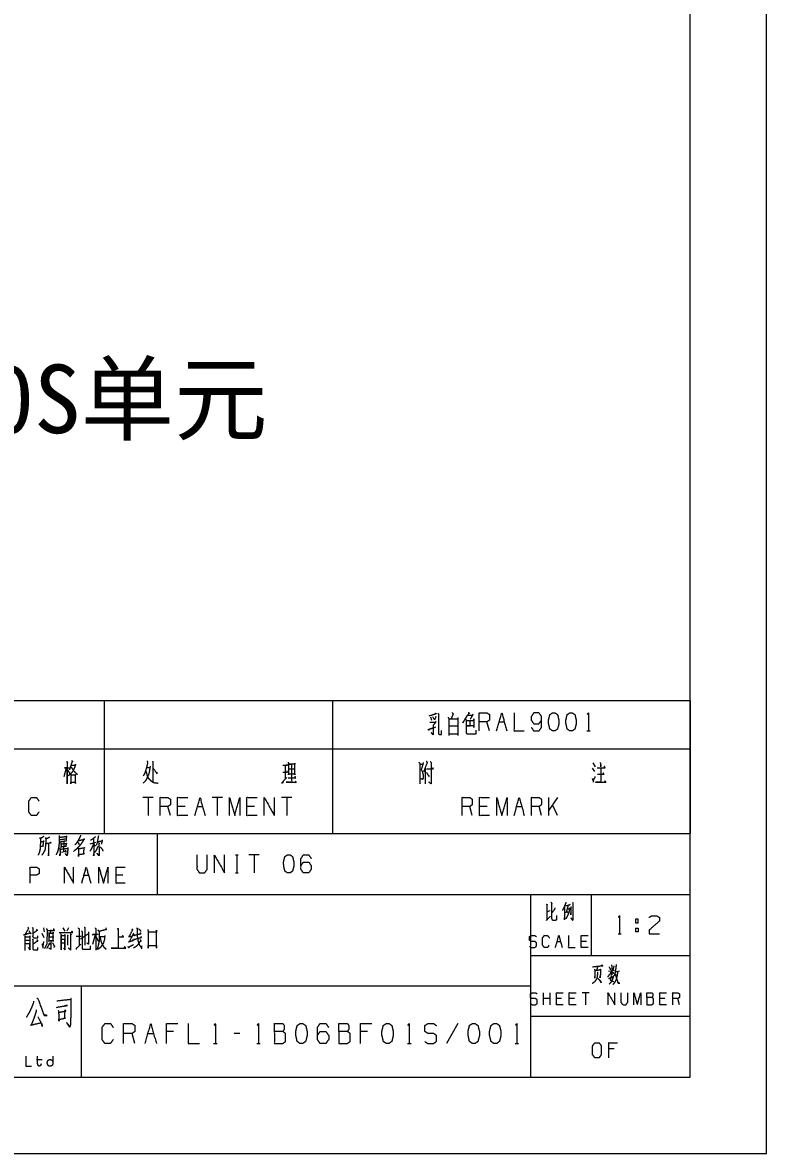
# Model space of a CAD drawing. Header units: millimetres. Extents: x 0 to 841, y 0 to 594.
# Drawn here: x 743.3 to 841, y 0 to 148.5 of the extents above; entities that cross this region are included whole.
import ezdxf

# ---------------------------------------------------------------- set-up
doc = ezdxf.new("R2010")
doc.units = ezdxf.units.MM
doc.layers.add('101', color=7, linetype='Continuous', true_color=0xffffff)

msp = doc.modelspace()

# ---------------------------------------------------------------- linework, layer by layer
at = {"layer": '101', "color": 133, "linetype": 'Continuous', "lineweight": 18}
for p, q in [((841, 0), (841, 594)), ((831, 10), (831, 584)), ((651, 42), (831, 42)), ((761, 42), (761, 34)), ((651, 34), (831, 34)), ((810, 34), (810, 10)), ((818, 34), (818, 26)), ((810, 26), (831, 26)), ((701, 22), (810, 22)), ((751, 22), (751, 10)), ((810, 18), (831, 18)), ((25, 10), (831, 10)), ((651, 10), (831, 10)), ((0, 0), (841, 0))]:
    msp.add_line(p, q, dxfattribs=at)
at = {"layer": '101', "color": 72, "linetype": 'Continuous', "lineweight": 18}
for p, q in [((729, 59.46), (754, 59.46)), ((754, 59.46), (754, 53.11)), ((754, 59.46), (784, 59.46)), ((784, 59.46), (784, 53.11)), ((784, 59.46), (831, 59.46)), ((831, 59.46), (831, 53.11)), ((796.87, 57.33), (797, 56.9)), ((797.15, 57.38), (797.3, 57.03)), ((797.6, 57.38), (797.4, 56.9)), ((799.27, 57.08), (800.44, 57.08)), ((800.46, 57.25), (800.46, 54.88)), ((804.64, 55.48), (804.3, 56.68)), ((805.91, 56.68), (806.58, 56.68)), ((799.25, 56.15), (800.44, 56.15)), ((799.25, 55.1), (800.42, 55.1)), ((817.41, 55.48), (817.84, 55.48)), ((729, 53.11), (754, 53.11)), ((754, 53.11), (784, 53.11)), ((754, 53.11), (754, 42)), ((784, 53.11), (831, 53.11)), ((784, 53.11), (784, 42)), ((831, 53.11), (831, 42)), ((749.02, 50.6), (748.74, 49.45)), ((759.6, 50.68), (760.03, 50.68)), ((777.81, 50.95), (777.81, 49.13)), ((795.52, 51.1), (795.87, 51.1)), ((796.17, 50.6), (796.17, 48.53)), ((796.84, 51.45), (797.02, 51.3)), ((818.12, 50.6), (818.42, 50.13)), ((818.21, 51.3), (818.51, 50.75)), ((778.25, 50.48), (779.03, 50.48)), ((760.45, 46.74), (759.11, 46.74)), ((759.78, 46.74), (759.78, 44.36)), ((769.56, 46.74), (768.21, 46.74)), ((768.88, 46.74), (768.88, 44.36)), ((778.66, 46.74), (777.32, 46.74)), ((777.99, 46.74), (777.99, 44.36)), ((812.41, 44.36), (812.41, 46.74)), ((813.58, 46.74), (812.41, 45.09)), ((762.73, 44.36), (762.39, 45.56)), ((764.67, 45.56), (763.66, 45.56)), ((766.27, 45.56), (766.94, 45.56)), ((773.77, 45.56), (772.76, 45.56)), ((802.37, 44.36), (802.04, 45.56)), ((804.31, 45.56), (803.31, 45.56)), ((808.19, 45.56), (808.87, 45.56)), ((811.48, 44.36), (811.14, 45.56)), ((813.58, 44.36), (812.91, 45.79)), ((729, 42), (754, 42)), ((754, 42), (784, 42)), ((784, 42), (831, 42)), ((748.7, 40.95), (748.68, 39.64)), ((752.19, 40.66), (752.91, 40.86)), ((748.4, 39.55), (748.95, 39.71)), ((771.26, 39.21), (771.6, 39.21)), ((771.44, 39.21), (771.44, 36.83)), ((774.39, 39.21), (773.04, 39.21)), ((773.71, 39.21), (773.71, 36.83)), ((751.37, 36.54), (751.96, 36.54)), ((756.48, 36.54), (755.59, 36.54)), ((771.26, 36.83), (771.6, 36.83)), ((812.26, 31.78), (812.58, 31.9)), ((745.81, 28.91), (746.08, 28.36)), ((746.03, 29.61), (746.15, 29.08)), ((747, 29.38), (746.91, 28.93)), ((748.58, 29.63), (748.83, 29.18)), ((749.34, 29.63), (749.13, 29.18)), ((750.33, 28.53), (750.98, 28.53)), ((750.9, 28.18), (751.96, 28.86)), ((752.82, 28.71), (752.48, 27.43)), ((752.93, 28.53), (753.23, 27.88)), ((753.35, 28.48), (754.06, 28.48)), ((821.51, 28.84), (821.94, 28.84)), ((823.82, 29.56), (824.16, 29.56)), ((823.82, 29.56), (823.82, 29.09)), ((743.71, 27.98), (744.23, 27.98)), ((744.05, 27.03), (744.28, 26.73)), ((748.67, 27.01), (748.85, 26.73)), ((813.52, 27.84), (813.96, 27.84)), ((817.35, 27.84), (816.69, 27.84)), ((820.26, 23.91), (821.05, 24.07)), ((821.16, 23.85), (821.7, 23.97)), ((811.72, 19.53), (811.72, 21.1)), ((812.61, 19.53), (812.61, 21.1)), ((817.7, 21.1), (816.81, 21.1)), ((817.25, 21.1), (817.25, 19.53)), ((812.61, 20.32), (811.72, 20.32)), ((814.08, 20.32), (813.41, 20.32)), ((815.78, 20.32), (815.11, 20.32)), ((827.66, 20.32), (826.99, 20.32)), ((829.58, 19.53), (829.36, 20.32)), ((800.48, 17.05), (799, 14.43)), ((758.05, 14.43), (757.68, 15.75)), ((759.77, 15.75), (760.51, 15.75)), ((763.14, 16), (762.22, 16)), ((771.82, 15.75), (771.08, 15.75)), ((788.6, 16), (787.68, 16)), ((768.39, 14.43), (768.86, 14.43)), ((774.05, 14.43), (774.51, 14.43)), ((793.85, 14.43), (794.32, 14.43)), ((807.99, 14.43), (808.46, 14.43)), ((821, 13.74), (820.31, 13.74)), ((745.13, 12.32), (745.87, 12.32))]:
    msp.add_line(p, q, dxfattribs=at)
for points, knots in [([(801.87, 57.95), (801.95, 57.73), (801.9, 57.8), (801.12, 56.53), (801.72, 57.53), (802.38, 57.53), (802.48, 57.68), (802.11, 57.03)], [0, 0, 0.052782, 0.072835, 0.398926, 0.653663, 0.796464, 0.836568, 1, 1]), ([(797.49, 57.7), (797.56, 57.82), (797.63, 57.73), (796.68, 57.43)], [0, 0, 0.113377, 0.210065, 1, 1]), ([(796.8, 56.63), (797.51, 56.63), (797.63, 56.73), (797.23, 56.2), (797.23, 54.98), (796.98, 55.25)], [0, 0, 0.226217, 0.277137, 0.489618, 0.881616, 1, 1]), ([(797.84, 57.82), (798, 57.65), (797.93, 57.7), (797.93, 55.23), (797.91, 55.1), (798.06, 55.02), (798.34, 55.02), (798.34, 55.53)], [0, 0, 0.061154, 0.083544, 0.723536, 0.756181, 0.797567, 0.870709, 1, 1]), ([(799.18, 57.3), (799.27, 57.1), (799.27, 54.88)], [0, 0, 0.089482, 1, 1]), ([(799.73, 57.88), (799.84, 57.7), (799.61, 57.1)], [0, 0, 0.241528, 1, 1]), ([(801.55, 57), (801.55, 55.23), (801.64, 55.13), (801.8, 55.1), (802.89, 55.1), (802.89, 55.6)], [0, 0, 0.484269, 0.520667, 0.564601, 0.863586, 1, 1]), ([(801.57, 56.85), (802.59, 56.85), (802.59, 57.08), (802.59, 55.95), (802.59, 56.15), (801.6, 56.15), (802.11, 56.15), (802.11, 56.88)], [0, 0, 0.213467, 0.260318, 0.49457, 0.536215, 0.742313, 0.849038, 1, 1]), ([(803.29, 55.48), (803.29, 57.85), (804.3, 57.85), (804.64, 57.63), (804.64, 56.9), (804.3, 56.68), (803.29, 56.68)], [0, 0, 0.400946, 0.57103, 0.639276, 0.76167, 0.829917, 1, 1]), ([(805.57, 55.48), (806.24, 57.85), (806.91, 55.48)], [0, 0, 0.499998, 1, 1]), ([(807.85, 57.85), (807.85, 55.48), (809.19, 55.48)], [0, 0, 0.63874, 1, 1]), ([(810.12, 55.95), (810.44, 55.48), (811.13, 55.48), (811.47, 55.95), (811.47, 57.38), (811.13, 57.85), (810.44, 57.85), (810.12, 57.38), (810.11, 56.9), (810.44, 56.43), (811.13, 56.43), (811.47, 56.9)], [0, 0, 0.076858, 0.169527, 0.247727, 0.439297, 0.517497, 0.610166, 0.687024, 0.750924, 0.829131, 0.9218, 1, 1]), ([(813.23, 55.48), (813.57, 55.73), (813.74, 56.43), (813.74, 56.9), (813.57, 57.63), (813.23, 57.85), (812.9, 57.85), (812.56, 57.63), (812.38, 56.9), (812.4, 56.43), (812.56, 55.73), (812.9, 55.48), (813.23, 55.48)], [0, 0, 0.067519, 0.183965, 0.260577, 0.380938, 0.446129, 0.500298, 0.565501, 0.685858, 0.762523, 0.878301, 0.94583, 1, 1]), ([(815.51, 55.48), (815.84, 55.73), (816.02, 56.43), (816.02, 56.9), (815.84, 57.63), (815.51, 57.85), (815.17, 57.85), (814.84, 57.63), (814.66, 56.9), (814.68, 56.43), (814.84, 55.73), (815.17, 55.48), (815.51, 55.48)], [0, 0, 0.067519, 0.183965, 0.260577, 0.380937, 0.446128, 0.500297, 0.565499, 0.685856, 0.76252, 0.878301, 0.94583, 1, 1]), ([(817.48, 57.65), (817.62, 57.85), (817.62, 55.48)], [0, 0, 0.093486, 1, 1]), ([(796.8, 55.7), (796.66, 55.58), (796.55, 55.65), (797.58, 56)], [0, 0, 0.134668, 0.227296, 1, 1]), ([(749.09, 51.45), (749.2, 51.35), (749.14, 51.43), (749.14, 48.53), (749.14, 50.65), (748.79, 50.65), (749.44, 50.65)], [0, 0, 0.023251, 0.037905, 0.50042, 0.839332, 0.895705, 1, 1]), ([(749.71, 51), (750.26, 51), (750.27, 51.1), (750.11, 50.62), (749.88, 50.18), (749.62, 49.85), (749.3, 49.6)], [0, 0, 0.220962, 0.261916, 0.463925, 0.66768, 0.836827, 1, 1]), ([(749.78, 51.58), (749.88, 51.43), (749.81, 51.45), (749.46, 50.38)], [0, 0, 0.13214, 0.186072, 1, 1]), ([(749.64, 50.78), (749.81, 50.55), (750.01, 50.25), (750.18, 50.05), (750.5, 49.8)], [0, 0, 0.217567, 0.489372, 0.692334, 1, 1]), ([(760.06, 50.85), (759.95, 50.13), (759.88, 49.9), (759.85, 49.73), (759.74, 49.55), (759.65, 49.35), (759.6, 49.2), (759.48, 49), (759.37, 48.85), (759.14, 48.63)], [0, 0, 0.296657, 0.392145, 0.464431, 0.547268, 0.635796, 0.700207, 0.795433, 0.869797, 1, 1]), ([(759.65, 51.55), (759.74, 51.33), (759.65, 51), (759.62, 50.83), (759.55, 50.6), (759.48, 50.35), (759.41, 50.13), (759.35, 49.93), (759.27, 49.77), (759.16, 49.6)], [0, 0, 0.116543, 0.278921, 0.364996, 0.478698, 0.603951, 0.717653, 0.817404, 0.901342, 1, 1]), ([(760.36, 51.53), (760.43, 51.35), (760.43, 48.83)], [0, 0, 0.069549, 1, 1]), ([(760.4, 50.65), (760.98, 49.85), (760.98, 50.08)], [0, 0, 0.814828, 1, 1]), ([(777.49, 50.98), (778.1, 50.98), (778.02, 51.08), (777.99, 50.95)], [0, 0, 0.704257, 0.847777, 1, 1]), ([(778.17, 51.38), (778.25, 51.23), (778.25, 49.73), (778.25, 49.85), (779.07, 49.85), (779.07, 49.73), (779.07, 51.23), (779.07, 51.12), (778.25, 51.12), (778.64, 51.12), (778.64, 48.73), (777.94, 48.73), (779.28, 48.73), (779.19, 48.78), (779.17, 48.83), (779.07, 48.67)], [0, 0, 0.016858, 0.162097, 0.1742, 0.25293, 0.265033, 0.410273, 0.419956, 0.498685, 0.536336, 0.768719, 0.837177, 0.967248, 0.97708, 0.982216, 1, 1]), ([(795.34, 51.38), (795.5, 51.23), (795.5, 48.53)], [0, 0, 0.074913, 1, 1]), ([(795.94, 51.33), (795.66, 50.38), (795.77, 50.2), (795.84, 50.02), (795.91, 49.68), (795.91, 49.25), (795.84, 49.1), (795.59, 49.23)], [0, 0, 0.379815, 0.458216, 0.53054, 0.667364, 0.830219, 0.893762, 1, 1]), ([(796.33, 51.53), (796.44, 51.3), (795.96, 50.08)], [0, 0, 0.159091, 1, 1]), ([(796.35, 50.48), (797.27, 50.48), (797.2, 50.62), (797.14, 50.5)], [0, 0, 0.752913, 0.888751, 1, 1]), ([(796.95, 51.35), (796.95, 48.53), (796.68, 48.75)], [0, 0, 0.890393, 1, 1]), ([(819.26, 50.6), (819.26, 48.75), (818.55, 48.75), (819.94, 48.75), (819.8, 48.9), (819.71, 48.75)], [0, 0, 0.426898, 0.590045, 0.912258, 0.959824, 1, 1]), ([(818.78, 50.62), (819.84, 50.62), (819.71, 50.83), (819.66, 50.65)], [0, 0, 0.71726, 0.876312, 1, 1]), ([(819.17, 51.35), (819.26, 50.87), (819.27, 50.98), (819.22, 50.75)], [0, 0, 0.592181, 0.716654, 1, 1]), ([(749.18, 50.43), (749.48, 49.95), (749.48, 50.02), (749.44, 49.83)], [0, 0, 0.668987, 0.758254, 1, 1]), ([(749.62, 49.8), (749.62, 48.55), (749.62, 48.73), (750.26, 48.73), (750.26, 48.6), (750.26, 49.8), (750.26, 49.68), (749.69, 49.68)], [0, 0, 0.306602, 0.349526, 0.505604, 0.536265, 0.830602, 0.861262, 1, 1]), ([(759.48, 50.2), (759.55, 50.02), (759.6, 49.83), (759.64, 49.65), (759.81, 49.3), (759.9, 49.2), (760.15, 48.95), (760.29, 48.83), (760.47, 48.73), (760.71, 48.65), (760.94, 48.65), (761.12, 48.63)], [0, 0, 0.075191, 0.157625, 0.228746, 0.384954, 0.438123, 0.57826, 0.653442, 0.734324, 0.837338, 0.928876, 1, 1]), ([(777.57, 48.85), (777.41, 48.6), (777.34, 48.67), (778.02, 49.38)], [0, 0, 0.214444, 0.28903, 1, 1]), ([(777.48, 50.05), (778.1, 50.05), (778.02, 50.2), (777.99, 50.08)], [0, 0, 0.676582, 0.857942, 1, 1]), ([(778.17, 49.3), (779.17, 49.3), (779.1, 49.48), (779.03, 49.33)], [0, 0, 0.739682, 0.878253, 1, 1]), ([(796.37, 50), (796.68, 49.48), (796.7, 49.58), (796.61, 49.6)], [0, 0, 0.760424, 0.886218, 1, 1]), ([(818.12, 49.23), (818.3, 48.73), (818.27, 48.95), (818.53, 49.48)], [0, 0, 0.393943, 0.563123, 1, 1]), ([(818.8, 49.8), (819.68, 49.8), (819.59, 49.95), (819.5, 49.83)], [0, 0, 0.72982, 0.873606, 1, 1]), ([(745.44, 44.84), (745.11, 44.36), (744.45, 44.36), (744.12, 44.84), (744.12, 46.26), (744.45, 46.74), (745.12, 46.74), (745.46, 46.26)], [0, 0, 0.114572, 0.243362, 0.357934, 0.638582, 0.753153, 0.885428, 1, 1]), ([(761.38, 44.36), (761.38, 46.74), (762.39, 46.74), (762.73, 46.51), (762.73, 45.79), (762.39, 45.56), (761.38, 45.56)], [0, 0, 0.400956, 0.571043, 0.639279, 0.761676, 0.829913, 1, 1]), ([(765, 44.36), (763.66, 44.36), (763.66, 46.74), (765, 46.74)], [0, 0, 0.265387, 0.734613, 1, 1]), ([(770.49, 44.36), (770.49, 46.74), (771.16, 44.36), (771.83, 46.74), (771.83, 44.36)], [0, 0, 0.245192, 0.499999, 0.754808, 1, 1]), ([(774.11, 44.36), (772.76, 44.36), (772.76, 46.74), (774.11, 46.74)], [0, 0, 0.265387, 0.734613, 1, 1]), ([(775.04, 44.36), (775.04, 46.74), (776.38, 44.36), (776.38, 46.74)], [0, 0, 0.317575, 0.682425, 1, 1]), ([(801.03, 44.36), (801.03, 46.74), (802.04, 46.74), (802.37, 46.51), (802.37, 45.79), (802.04, 45.56), (801.03, 45.56)], [0, 0, 0.400956, 0.571043, 0.639279, 0.761676, 0.829913, 1, 1]), ([(804.65, 44.36), (803.31, 44.36), (803.31, 46.74), (804.65, 46.74)], [0, 0, 0.265387, 0.734613, 1, 1]), ([(805.58, 44.36), (805.58, 46.74), (806.25, 44.36), (806.93, 46.74), (806.93, 44.36)], [0, 0, 0.245192, 0.5, 0.754808, 1, 1]), ([(807.86, 44.36), (808.53, 46.74), (809.2, 44.36)], [0, 0, 0.500002, 1, 1]), ([(810.14, 44.36), (810.14, 46.74), (811.14, 46.74), (811.48, 46.51), (811.48, 45.79), (811.14, 45.56), (810.14, 45.56)], [0, 0, 0.400946, 0.57103, 0.639276, 0.76167, 0.829917, 1, 1]), ([(746.11, 41.63), (746.04, 41.59), (745.62, 41.3), (745.59, 41.48), (745.64, 41.3), (745.64, 40.72), (745.62, 40.37), (745.61, 40.13), (745.58, 39.89), (745.53, 39.67), (745.47, 39.44), (745.39, 39.29), (745.33, 39.16)], [0, 0, 0.024358, 0.186804, 0.243941, 0.30215, 0.48502, 0.597665, 0.675192, 0.753198, 0.825095, 0.898193, 0.953349, 1, 1]), ([(748.1, 41.74), (748.12, 41.54), (748.12, 41.19), (748.1, 40.86), (748.09, 40.64), (748.06, 40.35), (748.01, 40.11), (747.96, 39.84), (747.9, 39.64), (747.82, 39.44), (747.7, 39.2)], [0, 0, 0.076502, 0.212086, 0.339339, 0.42429, 0.535101, 0.630035, 0.733298, 0.813238, 0.895177, 1, 1]), ([(748.15, 41.52), (749.12, 41.63), (749.07, 41.67), (749.03, 41.28), (749.1, 41.28), (748.14, 41.17)], [0, 0, 0.391098, 0.416931, 0.577599, 0.608935, 1, 1]), ([(750.9, 41.81), (750.88, 41.65), (750.7, 41.3), (750.59, 41.08), (750.46, 40.88), (750.31, 40.66), (750.15, 40.5)], [0, 0, 0.101774, 0.363758, 0.525144, 0.678925, 0.856082, 1, 1]), ([(752.85, 41.63), (752.82, 41.54), (752.62, 41.37), (752.4, 41.21), (752.21, 41.12)], [0, 0, 0.111865, 0.433081, 0.752679, 1, 1]), ([(753.26, 41.72), (753.24, 41.61), (753.16, 41.14), (753.1, 40.84), (752.99, 40.46)], [0, 0, 0.086567, 0.451627, 0.69647, 1, 1]), ([(745.67, 40.31), (745.7, 40.33), (746.06, 40.39), (746.01, 40.37), (746.06, 41.06), (746.09, 40.97), (745.65, 40.86)], [0, 0, 0.022661, 0.239272, 0.269968, 0.676961, 0.732538, 1, 1]), ([(746.84, 41.54), (746.59, 41.37), (746.36, 41.3), (746.33, 41.48), (746.36, 41.21), (746.34, 40.95), (746.33, 40.66), (746.31, 40.42), (746.28, 40.19), (746.25, 39.95), (746.2, 39.78), (746.12, 39.64), (746.04, 39.49), (745.97, 39.36), (745.89, 39.25), (745.81, 39.16)], [0, 0, 0.096324, 0.172942, 0.229417, 0.313416, 0.396985, 0.487493, 0.564123, 0.634336, 0.711435, 0.768976, 0.817389, 0.871907, 0.920319, 0.962889, 1, 1]), ([(746.34, 40.68), (747.04, 40.81), (747, 40.84), (746.92, 40.79)], [0, 0, 0.834838, 0.895269, 1, 1]), ([(746.7, 40.72), (746.7, 39.09), (746.68, 39.2), (746.7, 39.38)], [0, 0, 0.849783, 0.907772, 1, 1]), ([(748.2, 40.13), (748.21, 39.93), (748.23, 39.42), (748.21, 39.09), (748.2, 39.18), (748.23, 39.4)], [0, 0, 0.147473, 0.523366, 0.768668, 0.835025, 1, 1]), ([(748.23, 39.95), (749.29, 40.06), (749.26, 40.13), (749.24, 40.02), (749.2, 39.51), (749.18, 39.31), (749.12, 39.09), (748.92, 39.38), (749.14, 39.16)], [0, 0, 0.374095, 0.399768, 0.438846, 0.617606, 0.687475, 0.767902, 0.891111, 1, 1]), ([(749.1, 41.08), (749.06, 41.03), (748.67, 40.97), (748.45, 40.92), (748.25, 40.88)], [0, 0, 0.072227, 0.516561, 0.766819, 1, 1]), ([(748.32, 40.77), (748.34, 40.61), (748.37, 40.17), (748.35, 40.28), (749.09, 40.35), (749.03, 40.35), (749.07, 40.75), (749.1, 40.68), (748.34, 40.61)], [0, 0, 0.056491, 0.217479, 0.258026, 0.525926, 0.548657, 0.694187, 0.720809, 1, 1]), ([(750.68, 41.12), (750.73, 41.1), (751.43, 41.25), (751.38, 41.3), (751.26, 41.08), (751.12, 40.84), (750.98, 40.64), (750.82, 40.44), (750.65, 40.24), (750.46, 40.04), (750.26, 39.86), (750.1, 39.75), (749.98, 39.64)], [0, 0, 0.017111, 0.254613, 0.275879, 0.359635, 0.452281, 0.532638, 0.61608, 0.702803, 0.792986, 0.881815, 0.944949, 1, 1]), ([(750.51, 40.88), (750.54, 40.86), (750.71, 40.66), (750.73, 40.55), (750.66, 40.7)], [0, 0, 0.065972, 0.519561, 0.712123, 1, 1]), ([(750.59, 40.08), (750.62, 40.02), (750.65, 39.47), (750.66, 39.4), (750.66, 39), (750.65, 39.18), (750.65, 39.25), (751.41, 39.36), (751.32, 39.36), (751.4, 40.17), (751.43, 40.13), (751.38, 40.11), (750.63, 39.97)], [0, 0, 0.018823, 0.160984, 0.178483, 0.280676, 0.326272, 0.343304, 0.542016, 0.566103, 0.777121, 0.791032, 0.804356, 1, 1]), ([(752.63, 40.75), (752.54, 40.46), (752.43, 40.22), (752.33, 39.97), (752.24, 39.84), (752.13, 39.67)], [0, 0, 0.251924, 0.474148, 0.691346, 0.826684, 1, 1]), ([(752.63, 41.3), (752.65, 39.55), (752.66, 39.07), (752.63, 39.16), (752.65, 39.36)], [0, 0, 0.691288, 0.883891, 0.921008, 1, 1]), ([(752.65, 40.59), (752.85, 40.42), (752.9, 40.33)], [0, 0, 0.729151, 1, 1]), ([(753.15, 40.31), (753.13, 40.19), (752.96, 39.8), (752.79, 39.53)], [0, 0, 0.129627, 0.632972, 1, 1]), ([(753.29, 40.77), (753.36, 40.66), (753.33, 40.68), (753.35, 39.51), (753.35, 39.22), (753.33, 39.07), (753.08, 39.42), (753.33, 39.11)], [0, 0, 0.051679, 0.06628, 0.513621, 0.623337, 0.682713, 0.848091, 1, 1]), ([(753.13, 40.92), (753.83, 41.08), (753.77, 41.1), (753.63, 40.61)], [0, 0, 0.557077, 0.608361, 1, 1]), ([(753.51, 40.24), (753.79, 39.89), (753.83, 39.71)], [0, 0, 0.711827, 1, 1]), ([(748.9, 39.84), (748.96, 39.67), (748.99, 39.53)], [0, 0, 0.579189, 1, 1]), ([(766.21, 39.21), (766.21, 37.31), (766.53, 36.83), (767.2, 36.83), (767.56, 37.31), (767.56, 39.21)], [0, 0, 0.33715, 0.438599, 0.557777, 0.66285, 1, 1]), ([(768.49, 36.83), (768.49, 39.21), (769.83, 36.83), (769.83, 39.21)], [0, 0, 0.317573, 0.682427, 1, 1]), ([(778.43, 36.83), (778.76, 37.08), (778.94, 37.78), (778.94, 38.26), (778.76, 38.98), (778.43, 39.21), (778.09, 39.21), (777.75, 38.98), (777.58, 38.26), (777.6, 37.78), (777.75, 37.08), (778.09, 36.83), (778.43, 36.83)], [0, 0, 0.06753, 0.183976, 0.260589, 0.380949, 0.446152, 0.500308, 0.565511, 0.685868, 0.762533, 0.878314, 0.945843, 1, 1]), ([(779.87, 37.78), (780.19, 38.26), (780.88, 38.26), (781.22, 37.78), (781.22, 37.31), (780.88, 36.83), (780.19, 36.83), (779.87, 37.31), (779.87, 38.73), (780.19, 39.21), (780.88, 39.21), (781.22, 38.73)], [0, 0, 0.076963, 0.16976, 0.248074, 0.312018, 0.390332, 0.483129, 0.560092, 0.751925, 0.828889, 0.921686, 1, 1]), ([(744.28, 35.48), (744.28, 37.58), (745.17, 37.58), (745.47, 37.38), (745.47, 36.74), (745.15, 36.54), (744.28, 36.54)], [0, 0, 0.401146, 0.571301, 0.639587, 0.762042, 0.832818, 1, 1]), ([(748.81, 35.48), (748.81, 37.58), (749.99, 35.48), (749.99, 37.58)], [0, 0, 0.317574, 0.682426, 1, 1]), ([(751.07, 35.48), (751.66, 37.58), (752.26, 35.48)], [0, 0, 0.499997, 1, 1]), ([(753.33, 35.48), (753.33, 37.58), (753.93, 35.48), (754.52, 37.58), (754.52, 35.48)], [0, 0, 0.245192, 0.499999, 0.754808, 1, 1]), ([(756.78, 35.48), (755.59, 35.48), (755.59, 37.58), (756.78, 37.58)], [0, 0, 0.265391, 0.734609, 1, 1]), ([(812.1, 32.75), (812.24, 32.62), (812.16, 32.67), (812.18, 30.68), (812.1, 30.6), (812.65, 31.16)], [0, 0, 0.060271, 0.090744, 0.714589, 0.752492, 1, 1]), ([(812.7, 32.98), (812.81, 32.83), (812.77, 32.87), (812.77, 32.44), (812.77, 31.61), (812.77, 31.32), (812.77, 31.22), (812.78, 30.82), (812.83, 30.72), (812.89, 30.66), (813.02, 30.62), (813.28, 30.64), (813.47, 30.7), (813.49, 30.72), (813.46, 31.26)], [0, 0, 0.050888, 0.067372, 0.186118, 0.4123, 0.491465, 0.519738, 0.627249, 0.65796, 0.681273, 0.718988, 0.79117, 0.845839, 0.852764, 1, 1]), ([(814.66, 32.98), (814.64, 32.87), (814.47, 32.42), (814.32, 32.15), (814.2, 31.9)], [0, 0, 0.089072, 0.504979, 0.766001, 1, 1]), ([(815.55, 32.96), (815.61, 32.87), (815.58, 32.85), (815.59, 30.8), (815.59, 30.78), (815.58, 30.66), (815.55, 30.62), (815.32, 30.93), (815.55, 30.64), (815.58, 30.72)], [0, 0, 0.031372, 0.042462, 0.676473, 0.682877, 0.721567, 0.737252, 0.857566, 0.97283, 1, 1]), ([(812.77, 31.51), (813.19, 32.05), (813.27, 32.23)], [0, 0, 0.77398, 1, 1]), ([(814.5, 32.42), (814.48, 30.66), (814.47, 30.78), (814.47, 30.8), (814.48, 30.99)], [0, 0, 0.841012, 0.900786, 0.910681, 1, 1]), ([(814.91, 32.5), (814.92, 32.46), (814.85, 32.17), (814.77, 31.9), (814.7, 31.71), (814.64, 31.57)], [0, 0, 0.044891, 0.350478, 0.63559, 0.840224, 1, 1]), ([(814.91, 32.11), (815.2, 32.17), (815.17, 32.23), (815.14, 32), (815.08, 31.8), (815.05, 31.63), (814.99, 31.47), (814.92, 31.32), (814.85, 31.16), (814.77, 31.03), (814.7, 30.89), (814.64, 30.82)], [0, 0, 0.158182, 0.194476, 0.315843, 0.429568, 0.518472, 0.611327, 0.697145, 0.792857, 0.869066, 0.954883, 1, 1]), ([(814.67, 32.56), (814.7, 32.54), (814.73, 32.54), (815.24, 32.67), (815.2, 32.67), (815.13, 32.62)], [0, 0, 0.049781, 0.090425, 0.822292, 0.883256, 1, 1]), ([(814.76, 31.8), (814.89, 31.67), (814.92, 31.57)], [0, 0, 0.6273, 1, 1]), ([(815.33, 32.4), (815.36, 32.36), (815.33, 32.34), (815.33, 31.34), (815.32, 31.45), (815.33, 31.57)], [0, 0, 0.038712, 0.066084, 0.824707, 0.904517, 1, 1]), ([(821.58, 31.01), (821.72, 31.21), (821.72, 28.84)], [0, 0, 0.093504, 1, 1]), ([(825.6, 30.99), (825.92, 31.21), (826.61, 31.21), (826.95, 30.99), (826.95, 30.51), (825.59, 29.31), (825.6, 28.84), (826.95, 28.84)], [0, 0, 0.069695, 0.192982, 0.265272, 0.350227, 0.674742, 0.759756, 1, 1]), ([(744, 29.71), (744.12, 29.48), (744.08, 29.53), (743.61, 28.73), (743.41, 28.68), (744.31, 28.96), (744.4, 28.81), (744.19, 29.21)], [0, 0, 0.085044, 0.105331, 0.41383, 0.480301, 0.792405, 0.850063, 1, 1]), ([(751.41, 29.71), (751.48, 29.66), (751.48, 27.36)], [0, 0, 0.036281, 1, 1]), ([(823.82, 30.26), (823.82, 30.74), (824.16, 30.74), (824.16, 30.26), (823.82, 30.26)], [0, 0, 0.29293, 0.5, 0.79293, 1, 1]), ([(743.66, 26.66), (743.66, 28.58), (743.66, 28.43), (744.24, 28.43), (744.24, 28.56), (744.24, 26.73), (744.24, 27.51), (743.71, 27.51)], [0, 0, 0.325527, 0.350893, 0.449522, 0.470661, 0.779277, 0.910333, 1, 1]), ([(744.56, 29.66), (744.7, 29.53), (744.63, 29.61), (744.63, 28.48), (744.7, 28.36), (744.81, 28.31), (745.29, 28.31), (745.29, 28.56)], [0, 0, 0.078476, 0.121334, 0.589143, 0.648859, 0.697625, 0.896042, 1, 1]), ([(745.15, 29.43), (745.23, 29.21), (745.2, 29.28), (744.65, 28.86)], [0, 0, 0.237448, 0.318871, 1, 1]), ([(746.43, 29.53), (746.52, 29.36), (746.5, 27.83), (746.47, 27.51), (746.36, 27.26), (746.18, 26.91)], [0, 0, 0.072299, 0.634708, 0.755266, 0.855403, 1, 1]), ([(746.56, 29.28), (747.49, 29.28), (747.4, 29.51), (747.32, 29.31)], [0, 0, 0.670481, 0.8435, 1, 1]), ([(746.77, 29.01), (746.77, 27.83), (746.77, 27.96), (747.33, 27.96), (747.33, 27.83), (747.33, 29.06), (747.33, 28.86), (746.8, 28.86), (746.8, 28.46), (747.39, 28.46)], [0, 0, 0.238384, 0.263744, 0.378482, 0.403842, 0.652369, 0.692945, 0.800521, 0.881672, 1, 1]), ([(748.09, 29.01), (749.87, 29.01), (749.82, 29.16), (749.7, 29.03)], [0, 0, 0.842008, 0.917056, 1, 1]), ([(748.3, 28.83), (748.37, 28.66), (748.37, 26.71), (748.37, 28.61), (748.85, 28.61), (748.85, 28.73), (748.85, 26.73), (748.85, 28.11), (748.35, 28.11), (748.35, 27.63), (748.83, 27.63)], [0, 0, 0.019945, 0.226007, 0.426785, 0.477217, 0.490426, 0.701772, 0.847072, 0.899374, 0.949568, 1, 1]), ([(749.19, 28.66), (749.27, 28.58), (749.2, 28.61), (749.2, 27.36)], [0, 0, 0.080448, 0.132488, 1, 1]), ([(749.57, 28.81), (749.7, 28.71), (749.61, 28.78), (749.61, 26.71), (749.33, 26.96)], [0, 0, 0.058341, 0.100841, 0.861616, 1, 1]), ([(750.58, 29.63), (750.72, 29.51), (750.72, 27.26)], [0, 0, 0.077385, 1, 1]), ([(751.04, 29.21), (751.13, 29.13), (751.13, 27.03), (751.14, 26.86), (751.27, 26.81), (752.2, 26.81), (752.2, 27.26)], [0, 0, 0.029631, 0.566429, 0.611388, 0.645512, 0.884972, 1, 1]), ([(751.97, 29.08), (751.94, 27.48), (751.74, 27.61)], [0, 0, 0.873815, 1, 1]), ([(752.55, 28.66), (752.5, 28.78), (753.24, 28.78)], [0, 0, 0.154607, 1, 1]), ([(752.84, 29.61), (752.91, 29.51), (752.91, 26.68)], [0, 0, 0.041549, 1, 1]), ([(753.35, 29.16), (753.35, 27.88), (753.31, 27.76), (753.3, 27.61), (753.23, 27.26), (753.07, 26.81)], [0, 0, 0.533408, 0.587749, 0.650938, 0.800321, 1, 1]), ([(754.09, 28.61), (754.07, 28.31), (754.06, 28.11), (753.99, 27.88), (753.93, 27.68), (753.9, 27.56), (753.79, 27.41), (753.67, 27.26), (753.56, 27.08), (753.42, 26.96), (753.26, 26.83), (753.16, 26.81)], [0, 0, 0.139342, 0.232438, 0.341794, 0.43773, 0.497966, 0.583153, 0.673302, 0.768189, 0.855694, 0.949503, 1, 1]), ([(754.22, 29.61), (754.27, 29.38), (753.35, 29.16), (753.19, 29.36)], [0, 0, 0.161316, 0.82166, 1, 1]), ([(753.49, 28.33), (753.54, 28.13), (753.56, 27.96), (753.6, 27.78), (753.67, 27.66), (753.72, 27.51), (753.81, 27.36), (753.9, 27.18), (754, 27.08), (754.07, 27.01), (754.18, 26.91), (754.27, 26.78)], [0, 0, 0.116128, 0.214835, 0.315034, 0.395627, 0.484909, 0.582617, 0.692644, 0.77446, 0.832301, 0.914083, 1, 1]), ([(755.71, 29.53), (755.93, 29.43), (755.84, 29.51), (755.84, 26.96), (754.95, 26.96), (756.85, 26.96), (756.7, 27.13), (756.62, 26.96)], [0, 0, 0.038461, 0.057476, 0.475761, 0.620719, 0.930937, 0.967841, 1, 1]), ([(755.86, 28.46), (756.55, 28.46), (756.44, 28.58), (756.35, 28.43)], [0, 0, 0.670983, 0.830567, 1, 1]), ([(757.66, 29.48), (757.78, 29.36), (757.74, 29.38), (757.32, 28.53), (757.2, 28.46), (757.73, 28.53), (757.9, 28.93), (757.35, 27.86), (757.2, 27.78), (757.87, 27.96), (757.78, 28.03), (757.73, 27.96)], [0, 0, 0.038473, 0.047937, 0.255773, 0.28742, 0.404579, 0.500255, 0.764228, 0.802705, 0.954548, 0.979908, 1, 1]), ([(758.04, 28.11), (757.96, 28.01), (757.88, 28.08), (758.93, 28.36), (758.86, 28.43), (758.77, 28.31)], [0, 0, 0.084948, 0.150548, 0.836959, 0.902559, 1, 1]), ([(758.06, 28.68), (757.99, 28.56), (757.94, 28.66), (758.87, 28.86), (758.79, 28.96), (758.72, 28.81)], [0, 0, 0.094851, 0.169629, 0.80232, 0.890473, 1, 1]), ([(758.27, 29.56), (758.43, 29.53), (758.36, 29.56), (758.34, 28.81), (758.38, 28.33), (758.49, 27.78), (758.64, 27.38), (758.98, 26.86), (758.98, 27.26)], [0, 0, 0.046322, 0.067892, 0.283694, 0.420709, 0.581832, 0.70566, 0.884938, 1, 1]), ([(758.52, 29.51), (758.8, 29.26), (758.8, 29.28), (758.77, 29.13)], [0, 0, 0.678172, 0.723088, 1, 1]), ([(759.74, 29.41), (759.81, 29.08), (759.81, 26.96), (759.81, 27.28), (760.9, 27.28), (760.9, 26.96), (760.9, 29.31), (760.9, 29.06), (759.83, 29.06)], [0, 0, 0.042199, 0.311813, 0.353048, 0.492089, 0.533324, 0.831485, 0.863204, 1, 1]), ([(809.89, 27.19), (810.11, 27.04), (810.57, 27.04), (810.79, 27.21), (810.79, 27.67), (810.57, 27.84), (810.12, 27.84), (809.89, 27.99), (809.89, 28.47), (810.12, 28.62), (810.57, 28.62), (810.79, 28.47)], [0, 0, 0.068029, 0.184061, 0.254519, 0.372336, 0.442795, 0.555844, 0.62637, 0.748395, 0.818922, 0.931971, 1, 1]), ([(812.47, 27.36), (812.25, 27.04), (811.82, 27.04), (811.6, 27.36), (811.6, 28.3), (811.82, 28.62), (812.26, 28.62), (812.49, 28.3)], [0, 0, 0.114562, 0.243354, 0.35793, 0.638579, 0.753155, 0.885438, 1, 1]), ([(814.99, 28.62), (814.99, 27.04), (815.88, 27.04)], [0, 0, 0.638726, 1, 1]), ([(817.58, 27.04), (816.69, 27.04), (816.69, 28.62), (817.58, 28.62)], [0, 0, 0.265394, 0.734606, 1, 1]), ([(824.16, 29.56), (824.16, 29.09), (823.82, 29.09)], [0, 0, 0.585862, 1, 1]), ([(744.56, 28.13), (744.69, 28.03), (744.63, 28.11), (744.63, 26.83), (744.77, 26.73), (745.3, 26.73), (745.3, 27.06)], [0, 0, 0.062271, 0.098224, 0.59738, 0.665178, 0.872764, 1, 1]), ([(745.22, 28.08), (745.29, 27.83), (745.22, 27.88), (744.63, 27.43)], [0, 0, 0.239881, 0.319829, 1, 1]), ([(745.85, 27.51), (746.01, 26.93), (745.99, 27.21), (746.1, 27.83)], [0, 0, 0.396125, 0.579091, 1, 1]), ([(746.73, 27.66), (746.91, 27.53), (746.82, 27.56), (746.48, 26.91)], [0, 0, 0.208177, 0.296499, 1, 1]), ([(747.02, 27.86), (747.02, 26.78), (746.75, 26.96)], [0, 0, 0.771918, 1, 1]), ([(747.24, 27.63), (747.51, 27.16), (747.55, 27.28), (747.4, 27.03)], [0, 0, 0.566017, 0.701164, 1, 1]), ([(750.4, 26.78), (750.37, 26.91), (750.95, 27.48)], [0, 0, 0.136883, 1, 1]), ([(757.11, 27.16), (757.28, 27.01), (757.21, 27.06), (757.85, 27.43)], [0, 0, 0.219345, 0.301267, 1, 1]), ([(758.73, 28.11), (758.86, 27.88), (758.8, 27.98), (758.63, 27.68), (758.34, 27.28), (758.19, 27.16), (757.88, 26.96)], [0, 0, 0.144958, 0.208855, 0.405444, 0.682001, 0.796222, 1, 1]), ([(818.79, 23.8), (818.82, 23.68), (818.81, 23.64), (818.79, 23.35), (818.75, 23.1), (818.7, 22.96), (818.63, 22.81), (818.54, 22.67), (818.4, 22.5), (818.25, 22.38), (818.13, 22.31)], [0, 0, 0.073227, 0.098427, 0.264944, 0.409702, 0.496587, 0.589742, 0.686972, 0.813796, 0.923947, 1, 1]), ([(818.16, 24.51), (819.51, 24.65), (819.45, 24.67), (819.3, 24.65)], [0, 0, 0.865802, 0.9055, 1, 1]), ([(818.43, 24.18), (818.46, 24.01), (818.47, 23.58), (818.47, 23), (818.46, 23.08), (818.46, 23.23)], [0, 0, 0.119125, 0.427226, 0.837795, 0.897357, 1, 1]), ([(818.46, 24.01), (819.25, 24.14), (819.2, 24.18), (819.19, 23.83), (819.19, 23.45), (819.17, 23.23), (819.16, 23.04), (819.14, 23.12), (819.17, 23.31)], [0, 0, 0.351973, 0.378523, 0.533486, 0.697422, 0.797811, 0.880032, 0.917027, 1, 1]), ([(818.78, 24.57), (818.81, 24.45), (818.7, 24.05)], [0, 0, 0.238942, 1, 1]), ([(820.67, 23.93), (820.53, 23.7), (820.4, 23.49), (820.27, 23.33), (820.14, 23.18)], [0, 0, 0.287231, 0.555137, 0.786182, 1, 1]), ([(820.34, 24.49), (820.47, 24.26), (820.5, 24.12)], [0, 0, 0.640215, 1, 1]), ([(820.65, 24.76), (820.68, 24.61), (820.68, 23.47), (820.65, 23.62), (820.68, 23.74)], [0, 0, 0.094653, 0.823642, 0.918296, 1, 1]), ([(820.68, 23.89), (820.86, 23.76), (820.94, 23.66)], [0, 0, 0.613114, 1, 1]), ([(820.94, 24.61), (820.94, 24.51), (820.83, 24.03)], [0, 0, 0.174306, 1, 1]), ([(821.46, 23.85), (821.41, 23.49), (821.37, 23.25), (821.32, 23.04), (821.27, 22.85), (821.15, 22.6), (821.05, 22.42), (820.93, 22.25), (820.84, 22.17)], [0, 0, 0.194372, 0.332631, 0.448612, 0.555645, 0.706159, 0.82269, 0.93385, 1, 1]), ([(821.25, 24.8), (821.25, 24.67), (821.24, 24.45), (821.19, 24.16), (821.15, 23.85), (821.09, 23.6), (821.02, 23.37), (821, 23.31)], [0, 0, 0.081859, 0.232243, 0.425428, 0.632112, 0.800314, 0.957949, 1, 1]), ([(818.87, 22.96), (819.07, 22.77), (819.19, 22.65), (819.25, 22.56), (819.29, 22.4), (819.2, 22.6)], [0, 0, 0.292983, 0.473565, 0.58085, 0.762106, 1, 1]), ([(820.26, 23), (820.88, 23.14), (820.9, 23.33), (820.9, 23.25), (820.83, 23), (820.72, 22.73), (820.62, 22.52), (820.5, 22.4), (820.4, 22.27), (820.33, 22.21)], [0, 0, 0.304468, 0.392578, 0.431617, 0.553711, 0.689471, 0.798367, 0.878842, 0.95475, 1, 1]), ([(820.64, 23.35), (820.47, 22.77), (820.58, 22.73), (820.69, 22.69), (820.81, 22.62), (820.96, 22.54)], [0, 0, 0.529111, 0.626299, 0.735528, 0.8521, 1, 1]), ([(821.13, 23.58), (821.16, 23.54), (821.31, 22.96), (821.41, 22.69), (821.51, 22.4), (821.54, 22.34), (821.76, 22.36), (821.54, 22.38), (821.47, 22.5)], [0, 0, 0.026718, 0.341743, 0.493482, 0.655463, 0.691641, 0.807838, 0.924035, 1, 1]), ([(810.01, 19.68), (810.23, 19.53), (810.69, 19.53), (810.91, 19.69), (810.91, 20.16), (810.69, 20.32), (810.24, 20.32), (810.01, 20.47), (810.01, 20.95), (810.24, 21.1), (810.69, 21.1), (810.91, 20.95)], [0, 0, 0.06803, 0.184042, 0.254518, 0.372337, 0.442813, 0.555842, 0.62637, 0.748396, 0.818924, 0.931953, 1, 1]), ([(814.3, 19.53), (813.41, 19.53), (813.41, 21.1), (814.3, 21.1)], [0, 0, 0.265394, 0.734606, 1, 1]), ([(816, 19.53), (815.11, 19.53), (815.11, 21.1), (816, 21.1)], [0, 0, 0.265394, 0.734606, 1, 1]), ([(820.2, 19.53), (820.2, 21.1), (821.09, 19.53), (821.09, 21.1)], [0, 0, 0.317573, 0.682427, 1, 1]), ([(821.9, 21.1), (821.9, 19.84), (822.11, 19.53), (822.56, 19.53), (822.79, 19.84), (822.79, 21.1)], [0, 0, 0.337149, 0.438598, 0.557784, 0.662851, 1, 1]), ([(823.6, 19.53), (823.6, 21.1), (824.04, 19.53), (824.49, 21.1), (824.49, 19.53)], [0, 0, 0.245192, 0.5, 0.754808, 1, 1]), ([(825.3, 20.47), (825.3, 21.1), (825.96, 21.1), (826.07, 20.95), (826.07, 20.64), (825.96, 20.47), (825.3, 20.47), (825.3, 19.53), (825.95, 19.53), (826.17, 19.68), (826.17, 20.32), (825.96, 20.47)], [0, 0, 0.115916, 0.238842, 0.272469, 0.330427, 0.366588, 0.489513, 0.663388, 0.784166, 0.833484, 0.952451, 1, 1]), ([(827.88, 19.53), (826.99, 19.53), (826.99, 21.1), (827.88, 21.1)], [0, 0, 0.265394, 0.734606, 1, 1]), ([(828.69, 19.53), (828.69, 21.1), (829.36, 21.1), (829.58, 20.95), (829.58, 20.47), (829.36, 20.32), (828.69, 20.32)], [0, 0, 0.400948, 0.571024, 0.639277, 0.761671, 0.829924, 1, 1]), ([(744.74, 20.01), (744.72, 19.77), (744.45, 19.08), (744.21, 18.56), (743.96, 18.15), (743.79, 17.87)], [0, 0, 0.102842, 0.416513, 0.658907, 0.862494, 1, 1]), ([(745.18, 20.39), (745.31, 20.32), (746.13, 18.11), (746.52, 18.11), (746.16, 18.18), (746.01, 18.42)], [0, 0, 0.039541, 0.705114, 0.81524, 0.920304, 1, 1]), ([(747.74, 19.18), (749.21, 19.42), (749.06, 19.42), (748.79, 19.35)], [0, 0, 0.777945, 0.854701, 1, 1]), ([(747.82, 20.04), (749.69, 20.25), (749.65, 20.35), (749.62, 19.84), (749.62, 17.9), (749.6, 17.15), (749.57, 16.8), (749.52, 16.63), (749.5, 16.56), (749.09, 17.18), (749.5, 16.66)], [0, 0, 0.261648, 0.277492, 0.349232, 0.616765, 0.721922, 0.769815, 0.794639, 0.804773, 0.908173, 1, 1]), ([(745.09, 18.87), (745.09, 18.66), (744.87, 17.97), (744.89, 18.01), (744.67, 17.42), (744.43, 16.84), (744.33, 16.84), (745.7, 17.15)], [0, 0, 0.05545, 0.249412, 0.26073, 0.428483, 0.598637, 0.624772, 1, 1]), ([(745.31, 17.94), (745.84, 16.97), (745.89, 16.66), (745.79, 17.04)], [0, 0, 0.610117, 0.783655, 1, 1]), ([(747.99, 18.77), (748.04, 18.35), (748.09, 17.35), (748.06, 17.59), (748.94, 17.77), (748.82, 17.77), (748.89, 18.84), (748.96, 18.66), (748.06, 18.49)], [0, 0, 0.08584, 0.292105, 0.342088, 0.526357, 0.55147, 0.772215, 0.810799, 1, 1]), ([(755.2, 14.95), (754.83, 14.43), (754.11, 14.43), (753.74, 14.95), (753.74, 16.53), (754.11, 17.05), (754.85, 17.05), (755.22, 16.53)], [0, 0, 0.114569, 0.243366, 0.357934, 0.638584, 0.753153, 0.885431, 1, 1]), ([(756.57, 14.43), (756.57, 17.05), (757.68, 17.05), (758.05, 16.8), (758.05, 16), (757.68, 15.75), (756.57, 15.75)], [0, 0, 0.400953, 0.571035, 0.639278, 0.761675, 0.829917, 1, 1]), ([(762.22, 14.43), (762.22, 17.05), (763.71, 17.05)], [0, 0, 0.638722, 1, 1]), ([(765.05, 17.05), (765.05, 14.43), (766.54, 14.43)], [0, 0, 0.638735, 1, 1]), ([(768.47, 16.83), (768.62, 17.05), (768.62, 14.43)], [0, 0, 0.093489, 1, 1]), ([(774.12, 16.83), (774.28, 17.05), (774.28, 14.43)], [0, 0, 0.093489, 1, 1]), ([(776.37, 16), (776.37, 17.05), (777.48, 17.05), (777.66, 16.8), (777.66, 16.28), (777.48, 16), (776.37, 16), (776.37, 14.43), (777.46, 14.43), (777.83, 14.68), (777.83, 15.75), (777.48, 16)], [0, 0, 0.115917, 0.238847, 0.272469, 0.330428, 0.366584, 0.489513, 0.663389, 0.784162, 0.833485, 0.952453, 1, 1]), ([(780.11, 14.43), (780.48, 14.7), (780.68, 15.48), (780.68, 16), (780.48, 16.8), (780.11, 17.05), (779.74, 17.05), (779.37, 16.8), (779.18, 16), (779.2, 15.48), (779.37, 14.7), (779.74, 14.43), (780.11, 14.43)], [0, 0, 0.067525, 0.183972, 0.260584, 0.380943, 0.446141, 0.500306, 0.565504, 0.685863, 0.762529, 0.87831, 0.945835, 1, 1]), ([(782.02, 15.48), (782.38, 16), (783.14, 16), (783.51, 15.48), (783.51, 14.95), (783.14, 14.43), (782.38, 14.43), (782.02, 14.95), (782.02, 16.53), (782.38, 17.05), (783.14, 17.05), (783.51, 16.53)], [0, 0, 0.076963, 0.16976, 0.248073, 0.312018, 0.390331, 0.483128, 0.560091, 0.751927, 0.82889, 0.921687, 1, 1]), ([(784.85, 16), (784.85, 17.05), (785.97, 17.05), (786.14, 16.8), (786.14, 16.28), (785.97, 16), (784.85, 16), (784.85, 14.43), (785.95, 14.43), (786.32, 14.68), (786.32, 15.75), (785.97, 16)], [0, 0, 0.115917, 0.238847, 0.272469, 0.330428, 0.366584, 0.489513, 0.663389, 0.784162, 0.833485, 0.952453, 1, 1]), ([(787.68, 14.43), (787.68, 17.05), (789.16, 17.05)], [0, 0, 0.638735, 1, 1]), ([(791.43, 14.43), (791.8, 14.7), (791.99, 15.48), (791.99, 16), (791.8, 16.8), (791.43, 17.05), (791.06, 17.05), (790.69, 16.8), (790.49, 16), (790.51, 15.48), (790.69, 14.7), (791.06, 14.43), (791.43, 14.43)], [0, 0, 0.067525, 0.183972, 0.260584, 0.380943, 0.446141, 0.500306, 0.565504, 0.685863, 0.762529, 0.87831, 0.945835, 1, 1]), ([(793.92, 16.83), (794.08, 17.05), (794.08, 14.43)], [0, 0, 0.093489, 1, 1]), ([(796.15, 14.68), (796.52, 14.43), (797.28, 14.43), (797.65, 14.7), (797.65, 15.48), (797.28, 15.75), (796.54, 15.75), (796.15, 16), (796.15, 16.8), (796.54, 17.05), (797.28, 17.05), (797.65, 16.8)], [0, 0, 0.068036, 0.184054, 0.254519, 0.372335, 0.4428, 0.555843, 0.62637, 0.748394, 0.81892, 0.931964, 1, 1]), ([(802.74, 14.43), (803.11, 14.7), (803.31, 15.48), (803.31, 16), (803.11, 16.8), (802.74, 17.05), (802.37, 17.05), (802, 16.8), (801.81, 16), (801.83, 15.48), (802, 14.7), (802.37, 14.43), (802.74, 14.43)], [0, 0, 0.067525, 0.183973, 0.260585, 0.380947, 0.446145, 0.500309, 0.565506, 0.685865, 0.76253, 0.878311, 0.945836, 1, 1]), ([(805.57, 14.43), (805.94, 14.7), (806.14, 15.48), (806.14, 16), (805.94, 16.8), (805.57, 17.05), (805.2, 17.05), (804.83, 16.8), (804.63, 16), (804.65, 15.48), (804.83, 14.7), (805.2, 14.43), (805.57, 14.43)], [0, 0, 0.067525, 0.183972, 0.260584, 0.380943, 0.446141, 0.500306, 0.565504, 0.685863, 0.762529, 0.87831, 0.945835, 1, 1]), ([(808.07, 16.83), (808.22, 17.05), (808.22, 14.43)], [0, 0, 0.093489, 1, 1]), ([(818.47, 12.56), (819.03, 12.56), (819.3, 12.96), (819.3, 14.14), (819.03, 14.53), (818.47, 14.53), (818.18, 14.14), (818.18, 12.96), (818.47, 12.56)], [0, 0, 0.102683, 0.191619, 0.409477, 0.498413, 0.601096, 0.691619, 0.909477, 1, 1]), ([(820.31, 12.56), (820.31, 14.53), (821.43, 14.53)], [0, 0, 0.638735, 1, 1]), ([(743.72, 12.76), (743.72, 11.45), (744.46, 11.45)], [0, 0, 0.638735, 1, 1]), ([(745.73, 11.77), (745.68, 11.58), (745.57, 11.47), (745.44, 11.47), (745.32, 11.58), (745.28, 11.77), (745.28, 12.78)], [0, 0, 0.107406, 0.190396, 0.26402, 0.350758, 0.456998, 1, 1]), ([(747.28, 12.76), (747.28, 11.8), (747.22, 11.62), (747.11, 11.49), (746.98, 11.45), (746.85, 11.45), (746.71, 11.49), (746.61, 11.62), (746.55, 11.8), (746.55, 11.99), (746.61, 12.16), (746.71, 12.28), (746.85, 12.32), (746.98, 12.32), (747.11, 12.28), (747.22, 12.16), (747.28, 11.99)], [0, 0, 0.286727, 0.342739, 0.391461, 0.433825, 0.471472, 0.513836, 0.562557, 0.618569, 0.675915, 0.728048, 0.77677, 0.819134, 0.856781, 0.899145, 0.947866, 1, 1])]:
    msp.add_open_spline(points, degree=1, knots=knots, dxfattribs=at)
for points in [[(765.94, 44.36), (766.61, 46.74), (767.28, 44.36)], [(813.29, 27.04), (813.74, 28.62), (814.18, 27.04)], [(759.39, 14.43), (760.14, 17.05), (760.88, 14.43)]]:
    msp.add_open_spline(points, degree=1, dxfattribs=at)

# ---------------------------------------------------------------- texts
at = {"layer": '101', "color": 95, "linetype": 'Continuous', "lineweight": 18, "insert": (469.08, 103.59), "char_height": 9, "width": 12383.9218, "attachment_point": 1}
msp.add_mtext('{\\fSimSun|b0|i0|c134|p2;安装于：CRAFL1-1B00BP00S夹具，}CRAFL1-1B06BF00S{\\fSimSun|b0|i0|c134|p2;单元}', dxfattribs=at)

doc.saveas('drawing.dxf')
